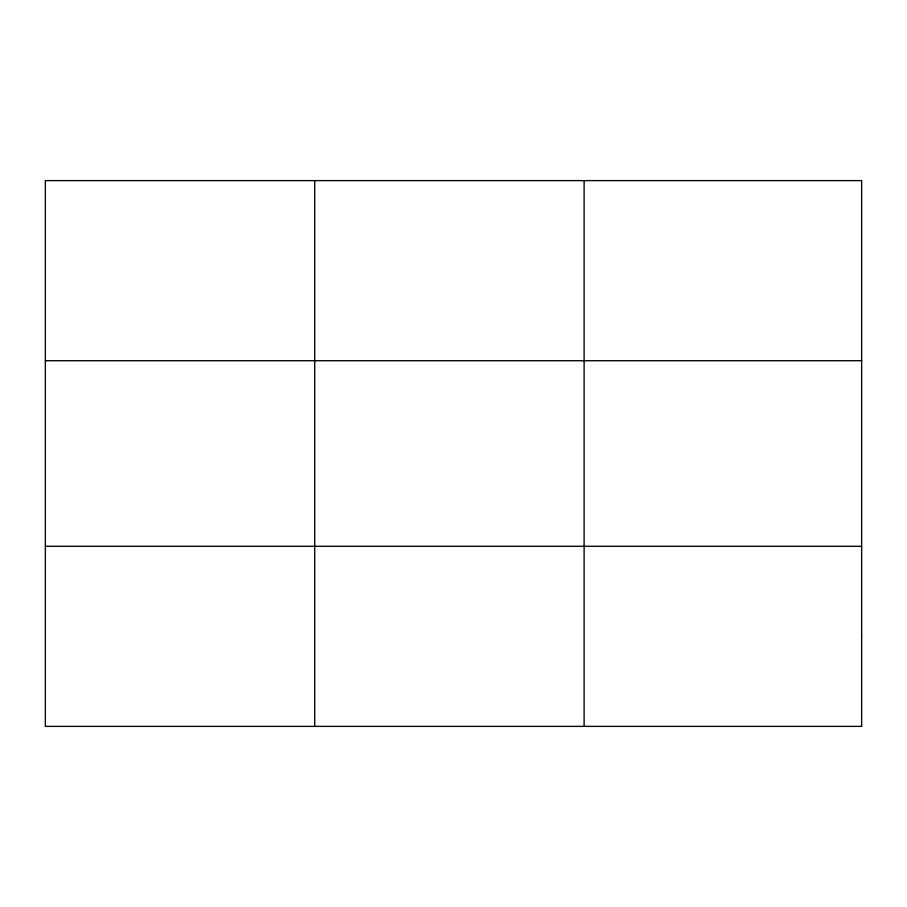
<?xml version="1.0" encoding="UTF-8"?>
<svg xmlns="http://www.w3.org/2000/svg" width="907" height="907" viewBox="0 0 907 907"><rect width="100%" height="100%" fill="white"/><g stroke="black" fill="none" stroke-linecap="round" stroke-linejoin="round"><path stroke-width="1.36" d="M314.729 180.618L314.729 726.382M584.108 180.618L584.108 726.382M45.35 360.714L861.65 360.714M45.35 546.286L861.65 546.286M861.65 636.329L861.65 726.382L45.35 726.382L45.35 180.618L861.65 180.618L861.65 636.329"/></g></svg>
